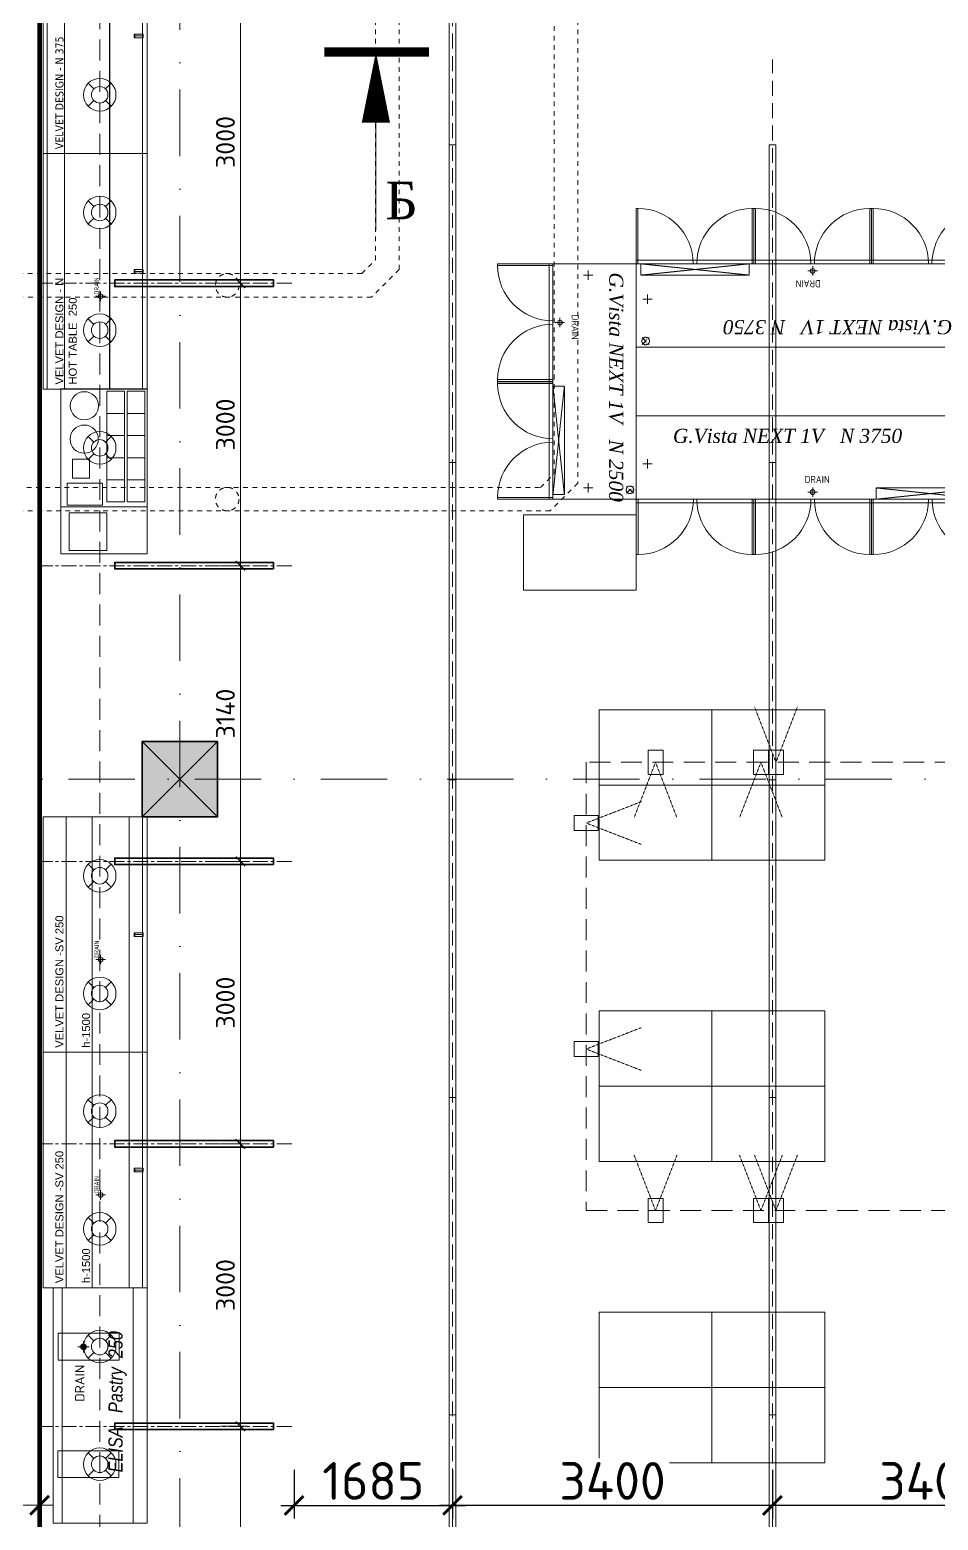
# Model space of a CAD drawing. Header units: millimetres. Extents: x -164867 to 807677, y -316775 to 513985.
# Drawn here: x 253945 to 263599, y 467094 to 482922 of the extents above; entities that cross this region are included whole.
import ezdxf
from ezdxf.enums import TextEntityAlignment as Align

# ---------------------------------------------------------------- set-up
doc = ezdxf.new("R2010")
doc.units = ezdxf.units.MM
for name, pattern in [('ACAD_ISO10W100', [18, 12, -3, 0, -3]), ('CENTER', [50.8, 31.75, -6.35, 6.35, -6.35]), ('CENTER2', [28.575, 19.05, -3.175, 3.175, -3.175]), ('EVENDASH', [0.25, 0.125, -0.125]), ('HIDDEN2', [4.7625, 3.175, -1.5875]), ('TRATTEGGIATA2', [0.375, 0.25, -0.125]), ('А_Штрихпунктирная', [1340.555525, 705.555534, -352.777767, 0, -282.222223])]:
    doc.linetypes.add(name, pattern=pattern)
doc.layers.get('Defpoints').update_dxf_attribs({"color": 140})
for name, color, linetype, lineweight in [('00_asys', 7, 'CENTER2', 13), ('00_kolony', 7, 'Continuous', 35), ('EL LOTKI', 202, 'Continuous', 18), ('Freon_Alta', 110, 'ACAD_ISO10W100', 13), ('INT_0_isk_ZENKLAS', 1, 'Continuous', 13), ('INT_0_zymejimai', 1, 'Continuous', 9), ('INT_2_Sviesa_SAB_BURBULAI', 1, 'Continuous', 18), ('INT_2_Sviesa_SAB_GENERALINIS SALES', 1, 'Continuous', 18), ('INT_2_Sviesa_SAB_LED JUOSTOS', 1, 'Continuous', 18), ('INT_2_Sviesa_SAB_MEDINES LUBOS', 1, 'Continuous', 35), ('INT_2_Sviesa_SAB_PROZEKTORIAI', 1, 'Continuous', 18), ('Santechnika', 122, 'Continuous', 0), ('TECHNO', 7, 'Continuous', 15), ('Techno_Vytiazhka', 7, 'Continuous', 9)]:
    doc.layers.add(name, color=color, linetype=linetype, lineweight=lineweight)
doc.layers.add('00_planas_hatch', color=7, linetype='Continuous', lineweight=0, true_color=0x3c3c3c)
for name, color, linetype in [('Annotation', 5, 'Continuous'), ('GOP', 10, 'Continuous'), ('QUADRO_ELETTRICO', 8, 'Continuous'), ('SCARICHI', 3, 'Continuous')]:
    doc.layers.add(name, color=color, linetype=linetype)
doc.styles.add('GENERATED_STYLE_4', font='times.ttf')
doc.styles.add('ISOCPEUR', font='isocpeur.ttf')
doc.styles.add('Main_style', font='isocpeur.ttf', dxfattribs={"width": 0.8})
doc.styles.get("Standard").update_dxf_attribs({"font": 'arial.ttf'})
doc.styles.add('style1', font='arial.ttf', dxfattribs={"height": 2.5})
doc.styles.add('TESTI15', font='romans.shx', dxfattribs={"width": 0.9, "height": 1.5})
doc.dimstyles.new('SAB_int_100', dxfattribs={"dimtxt": 200, "dimasz": 100, "dimexe": 70, "dimexo": 70, "dimgap": 60, "dimtad": 1, "dimdec": 1, "dimrnd": 5, "dimtxsty": 'ISOCPEUR', "dimblk": 'ARCHTICK', "dimcen": 20, "dimdle": 70, "dimadec": 0, "dimazin": 0, "dimtfac": 1, "dimtdec": 1, "dimtmove": 1, "dimatfit": 2, "dimfxl": 1, "dimtfill": 1, "dimarcsym": 0})
doc.dimstyles.new('SAB_int_200', dxfattribs={"dimtxt": 400, "dimasz": 200, "dimexe": 140, "dimexo": 140, "dimgap": 60, "dimtad": 1, "dimdec": 1, "dimrnd": 5, "dimtxsty": 'ISOCPEUR', "dimblk": 'ARCHTICK', "dimcen": 20, "dimdle": 140, "dimadec": 0, "dimazin": 0, "dimtfac": 1, "dimtdec": 1, "dimtmove": 1, "dimatfit": 2, "dimfxl": 1, "dimtfill": 1, "dimarcsym": 0})

# ---------------------------------------------------------------- blocks, each defined once
blk = doc.blocks.new('ELISA_250')
at = {"layer": 'Santechnika', "lineweight": 0}
h = blk.add_hatch(dxfattribs=at)
h.set_pattern_fill('ANSI31', color=251, angle=90)
h.set_pattern_definition([(135, (2565.4285, -2801.0816), (-2.245064, -2.245064), [])])
edge = h.paths.add_edge_path()
edge.add_ellipse((1872, 678), major_axis=(-21.2, 21.2), ratio=1, start_angle=0, end_angle=360)
at = {"lineweight": 0}
for p, q in [((0, 1000), (2500, 1000)), ((0, 150), (0, 1000)), ((2500, 145), (2500, 1000)), ((0, 903), (2500, 903)), ((0, 150), (2500, 150)), ((0, 149), (2500, 149))]:
    blk.add_line(p, q, dxfattribs=at)
at = {"color": 253, "lineweight": 0}
blk.add_line((0, 0), (2500, 0), dxfattribs=at)
at = {"lineweight": 0}
for points in [[(483, 301), (483, 950), (769, 950), (769, 301)], [(1730, 298), (1730, 948), (2016, 948), (2016, 298)]]:
    blk.add_lwpolyline(points, close=True, dxfattribs=at)
at = {"color": 253, "lineweight": 0}
for points in [[(0, 149), (0, 0)], [(2500, 145), (2500, 0)]]:
    blk.add_lwpolyline(points, dxfattribs=at)
at = {"layer": 'Santechnika', "color": 251, "lineweight": 0}
for p, q in [((1812, 678), (1932, 678)), ((1872, 618), (1872, 738))]:
    blk.add_line(p, q, dxfattribs=at)
blk.add_ellipse((1872, 678), major_axis=(-21.2, 21.2), ratio=1, start_param=5.497787, end_param=11.780972, dxfattribs=at)
at = {"layer": 'Annotation', "color": 1, "lineweight": 0, "insert": (-189, 412), "char_height": 150, "width": 2955.71, "attachment_point": 1, "style": 'style1'}
blk.add_mtext('\\pxqc;{\\fArial Narrow|b0|i1|c0|p34;ELISA \\fArial Narrow|b0|i1|c204|p34;  \\fArial Narrow|b0|i1|c0|p34;Pastry\\fArial Narrow|b0|i1|c204|p34;  \\fArial Narrow|b0|i1|c0|p34;250\\fArial Narrow|b0|i1|c204|p34; }', dxfattribs=at)
at = {"layer": 'Santechnika', "color": 1, "lineweight": 0, "insert": (1289, 767), "char_height": 100, "width": 458.31, "attachment_point": 1}
blk.add_mtext('{\\Fromanc|c204;\\C7;DRAIN}', dxfattribs=at)
blk = doc.blocks.new('VELVET_DES. N_375')
at = {"color": 0, "linetype": 'Continuous', "lineweight": 0}
for p, q in [((0, -40), (3750, -40)), ((0, -225), (3750, -225)), ((0, -705), (3750, -705)), ((0, -707), (3750, -707)), ((0, -1055), (3750, -1055))]:
    blk.add_line(p, q, dxfattribs=at)
for points in [[(0, 0), (3750, 0), (3750, -1105), (0, -1105)], [(1230, -965), (1250, -965), (1250, -973), (1230, -973)], [(1230, -973), (1250, -973), (1250, -1055), (1230, -1055)], [(1230, -1055), (1250, -1055), (1250, -1063), (1230, -1063)], [(1250, -965), (1270, -965), (1270, -973), (1250, -973)], [(1250, -973), (1270, -973), (1270, -1055), (1250, -1055)], [(1250, -1055), (1270, -1055), (1270, -1063), (1250, -1063)], [(2480, -965), (2500, -965), (2500, -973), (2480, -973)], [(2480, -973), (2500, -973), (2500, -1055), (2480, -1055)], [(2480, -1055), (2500, -1055), (2500, -1063), (2480, -1063)], [(2500, -965), (2520, -965), (2520, -973), (2500, -973)], [(2500, -973), (2520, -973), (2520, -1055), (2500, -1055)], [(2500, -1055), (2520, -1055), (2520, -1063), (2500, -1063)]]:
    blk.add_lwpolyline(points, close=True, dxfattribs=at)
at = {"layer": 'Santechnika', "lineweight": 0}
for p, q in [((1675, -610), (1575, -610)), ((1625, -560), (1625, -660))]:
    blk.add_line(p, q, dxfattribs=at)
blk.add_circle((1625, -610), 25, dxfattribs=at)
at = {"layer": 'Annotation', "color": 1, "lineweight": 0, "insert": (48, -129), "char_height": 85, "width": 2008.13, "attachment_point": 1}
blk.add_mtext('{\\fTahoma|b0|i0|c204|p34;VELVET DESIGN - N 375}', dxfattribs=at)
at = {"layer": 'Santechnika', "lineweight": 0, "style": 'Main_style', "width": 0.8}
blk.add_text('DRAIN', height=50, dxfattribs=at).set_placement((1735, -568), align=Align.MIDDLE)
blk = doc.blocks.new('VELVET_DES. SV_250')
at = {"color": 0, "linetype": 'Continuous', "lineweight": 0}
for p, q in [((0, -245), (2500, -245)), ((0, -520), (2500, -520)), ((0, -913), (2500, -913)), ((0, -1055), (2500, -1055))]:
    blk.add_line(p, q, dxfattribs=at)
for points in [[(0, 0), (2500, 0), (2500, -1105), (0, -1105)], [(1230, -965), (1250, -965), (1250, -973), (1230, -973)], [(1230, -973), (1250, -973), (1250, -1055), (1230, -1055)], [(1230, -1055), (1250, -1055), (1250, -1063), (1230, -1063)], [(1250, -965), (1270, -965), (1270, -973), (1250, -973)], [(1250, -973), (1270, -973), (1270, -1055), (1250, -1055)], [(1250, -1055), (1270, -1055), (1270, -1063), (1250, -1063)]]:
    blk.add_lwpolyline(points, close=True, dxfattribs=at)
at = {"layer": 'Santechnika'}
for p, q in [((1035, -610), (935, -610)), ((985, -560), (985, -660))]:
    blk.add_line(p, q, dxfattribs=at)
at = {"layer": 'Santechnika', "lineweight": 0}
blk.add_circle((985, -610), 25, dxfattribs=at)
at = {"layer": 'Annotation', "color": 1, "lineweight": 0, "insert": (48, -129), "char_height": 85, "width": 2008.13, "attachment_point": 1}
blk.add_mtext('VELVET DESIGN -SV 250\\P\\Ph-1500', dxfattribs=at)
at = {"layer": 'Santechnika', "lineweight": 0, "style": 'Main_style', "width": 0.8}
blk.add_text('DRAIN', height=50, dxfattribs=at).set_placement((1095, -568), align=Align.MIDDLE)
blk = doc.blocks.new('A$C5CD444FE')
at = {"layer": 'Freon_Alta', "color": 6, "lineweight": 0, "ltscale": 0.05}
for p, q in [((-0.64, -0.54), (-1.36, -1.26)), ((-0.64, -1.26), (-1.36, -0.54))]:
    blk.add_line(p, q, dxfattribs=at)
at = {"layer": 'Freon_Alta', "color": 6, "lineweight": 0}
blk.add_circle((-1, -0.9), 0.4, dxfattribs=at)
at = {"layer": 'Freon_Alta', "color": 6, "lineweight": 0, "ltscale": 0.05}
blk.add_circle((-1, -0.9), 0.0075, dxfattribs=at)
at = {"layer": 'Freon_Alta', "color": 6, "lineweight": 0, "char_height": 0.2, "attachment_point": 1}
for s, insert, width in [('{\\fArial Narrow|b0|i0|c0|p34;E A}', (-1.16, -0.96), 0.6319), ('{\\fArial Narrow|b0|i0|c0|p34;Fr}', (-1.08, -0.61), 0.0505)]:
    blk.add_mtext(s, dxfattribs=dict(at, insert=insert, width=width))
blk = doc.blocks.new('G.Vista_Next_N_375')
at = {"lineweight": 0}
for p, q in [((3750, -885), (0, -885)), ((3750, -925), (0, -925)), ((19, -885), (19, -1473)), ((1232, -885), (1232, -1473)), ((1269, -885), (1269, -1473)), ((2482, -885), (2482, -1473)), ((2519, -885), (2519, -1473)), ((3732, -885), (3732, -1473))]:
    blk.add_line(p, q, dxfattribs=at)
blk.add_lwpolyline([(3750, 0), (0, 0), (0, -885), (3750, -885)], close=True, dxfattribs=at)
at = {"linetype": 'ByBlock', "lineweight": 0}
for points in [[(0, -885), (19, -885), (19, -1473), (0, -1473)], [(1250, -885), (1232, -885), (1232, -1473), (1250, -1473)], [(1250, -885), (1269, -885), (1269, -1473), (1250, -1473)], [(2500, -885), (2482, -885), (2482, -1473), (2500, -1473)], [(2500, -885), (2519, -885), (2519, -1473), (2500, -1473)], [(3750, -885), (3732, -885), (3732, -1473), (3750, -1473)]]:
    blk.add_lwpolyline(points, close=True, dxfattribs=at)
at = {"lineweight": 0}
for centre, start, end in [((19, -885), 270, 0), ((1232, -885), 180, 270), ((1269, -885), 270, 0), ((2482, -885), 180, 270), ((2519, -885), 270, 0), ((3732, -885), 180, 270)]:
    blk.add_arc(centre, 588, start, end, dxfattribs=at)
at = {"layer": 'QUADRO_ELETTRICO', "linetype": 'TRATTEGGIATA2', "lineweight": 0}
for p, q in [((2550, -765), (3700, -885)), ((3700, -765), (2550, -885)), ((2550, -885), (2550, -765)), ((2550, -765), (3700, -885)), ((3700, -765), (2550, -885)), ((2550, -765), (3700, -765)), ((2550, -885), (2550, -765)), ((3700, -885), (3700, -765)), ((3700, -885), (3700, -765)), ((2550, -885), (3700, -885)), ((2550, -885), (3700, -885))]:
    blk.add_line(p, q, dxfattribs=at)
at = {"layer": 'Santechnika'}
for p, q in [((1875, -760), (1875, -860)), ((1925, -810), (1825, -810))]:
    blk.add_line(p, q, dxfattribs=at)
at = {"layer": 'Santechnika', "lineweight": 0}
blk.add_circle((1875, -810), 25, dxfattribs=at)
at = {"layer": 'SCARICHI', "lineweight": 0}
for p, q in [((120, -460), (120, -560)), ((3630, -460), (3630, -560)), ((170, -510), (70, -510)), ((3580, -510), (3680, -510))]:
    blk.add_line(p, q, dxfattribs=at)
at = {"layer": 'GOP', "color": 3, "lineweight": 0, "xscale": 100, "yscale": 100, "zscale": 100}
blk.add_blockref('A$C5CD444FE', (3750, 25), dxfattribs=at)
at = {"layer": 'Annotation', "color": 1, "insert": (390, -137), "char_height": 150, "width": 2955.71, "attachment_point": 1, "style": 'style1'}
blk.add_mtext('{\\fTimes New Roman|b0|i1|c0|p18;G.Vista NEXT 1V   N 3750}', dxfattribs=at)
at = {"layer": 'Santechnika', "style": 'TESTI15', "width": 0.9}
blk.add_text('DRAIN', height=75, dxfattribs=at).set_placement((1922, -674), align=Align.MIDDLE)
blk = doc.blocks.new('G.VISTA_NEXT_N_250')
at = {"lineweight": 0}
for points in [[(2500, 0), (0, 0), (0, -885), (2500, -885)], [(0, -925), (2500, -925), (2500, -885), (0, -885)]]:
    blk.add_lwpolyline(points, close=True, dxfattribs=at)
at = {"linetype": 'ByBlock', "lineweight": 0}
for points in [[(0, -885), (18, -885), (18, -1473), (0, -1473)], [(1248, -885), (1229, -885), (1229, -1473), (1248, -1473)], [(1252, -885), (1270, -885), (1270, -1473), (1252, -1473)], [(2500, -885), (2481, -885), (2481, -1473), (2500, -1473)]]:
    blk.add_lwpolyline(points, close=True, dxfattribs=at)
at = {"lineweight": 0}
for centre, start, end in [((18, -885), 270, 359.9989), ((1229, -885), 180.0011, 270), ((1270, -885), 270, 359.9989), ((2481, -885), 180.0011, 270)]:
    blk.add_arc(centre, 588, start, end, dxfattribs=at)
at = {"layer": 'QUADRO_ELETTRICO', "linetype": 'TRATTEGGIATA2', "lineweight": 0}
blk.add_lwpolyline([(1300, -764), (2450, -764), (2450, -885), (1300, -885)], close=True, dxfattribs=at)
for points in [[(1300, -764), (2450, -885)], [(2450, -764), (1300, -885)]]:
    blk.add_lwpolyline(points, dxfattribs=at)
at = {"layer": 'Santechnika'}
for p, q in [((624, -761), (624, -861)), ((674, -811), (574, -811))]:
    blk.add_line(p, q, dxfattribs=at)
at = {"layer": 'Santechnika', "lineweight": 0}
blk.add_circle((624, -811), 25, dxfattribs=at)
at = {"layer": 'SCARICHI', "lineweight": 0}
for p, q in [((120, -460), (120, -560)), ((2380, -462), (2380, -562)), ((170, -510), (70, -510)), ((2330, -511), (2430, -512))]:
    blk.add_line(p, q, dxfattribs=at)
at = {"layer": 'GOP', "color": 3, "lineweight": 0, "xscale": 99.99999999999977, "yscale": 99.99999999999977, "zscale": 99.99999999999977, "rotation": 359.9638671300211}
blk.add_blockref('A$C5CD444FE', (2500, 23), dxfattribs=at)
at = {"layer": 'Annotation', "color": 1, "insert": (92, -137), "char_height": 150, "width": 2955.71, "attachment_point": 1, "rotation": 359.9639, "style": 'style1'}
blk.add_mtext('{\\fTimes New Roman|b0|i1|c0|p18;G.Vista NEXT 1V   N 2500}', dxfattribs=at)
at = {"layer": 'Santechnika', "style": 'TESTI15', "width": 0.9}
blk.add_text('DRAIN', height=75, rotation=359.9639, dxfattribs=at).set_placement((672, -648), align=Align.MIDDLE)
blk = doc.blocks.new('VELVET_HOT_250')
at = {"color": 0, "linetype": 'Continuous', "lineweight": 0}
for p, q in [((0, -40), (2500, -40)), ((0, -225), (2500, -225)), ((0, -705), (2500, -705)), ((0, -707), (2500, -707)), ((0, -1055), (2500, -1055))]:
    blk.add_line(p, q, dxfattribs=at)
for points in [[(0, 0), (2500, 0), (2500, -1105), (0, -1105)], [(1230, -965), (1250, -965), (1250, -973), (1230, -973)], [(1230, -973), (1250, -973), (1250, -1055), (1230, -1055)], [(1230, -1055), (1250, -1055), (1250, -1063), (1230, -1063)], [(1250, -965), (1270, -965), (1270, -973), (1250, -973)], [(1250, -973), (1270, -973), (1270, -1055), (1250, -1055)], [(1250, -1055), (1270, -1055), (1270, -1063), (1250, -1063)]]:
    blk.add_lwpolyline(points, close=True, dxfattribs=at)
at = {"layer": 'Santechnika'}
for p, q in [((1035, -610), (935, -610)), ((985, -560), (985, -660))]:
    blk.add_line(p, q, dxfattribs=at)
at = {"layer": 'Santechnika', "lineweight": 0}
blk.add_circle((985, -610), 25, dxfattribs=at)
at = {"layer": 'Annotation', "color": 1, "lineweight": 0, "insert": (48, -129), "char_height": 85, "width": 2008.13, "attachment_point": 1}
blk.add_mtext('VELVET DESIGN - N\\PHOT TABLE  250', dxfattribs=at)
at = {"layer": 'Santechnika', "lineweight": 0, "style": 'Main_style', "width": 0.8}
blk.add_text('DRAIN', height=50, dxfattribs=at).set_placement((1095, -568), align=Align.MIDDLE)
blk = doc.blocks.new('A$C63fabd23')
at = {"transparency": 33554687}
for points in [[(1251, 920), (0, 920), (0, 0), (1251, 0)], [(252, 851), (252, 474), (17, 474), (17, 851)], [(286, 430), (286, 241), (51, 241), (51, 430)], [(521, 430), (521, 241), (286, 241), (286, 430)], [(756, 430), (756, 241), (521, 241), (521, 430)], [(991, 430), (991, 241), (756, 241), (756, 430)], [(1226, 430), (1226, 241), (991, 241), (991, 430)], [(286, 215), (286, 26), (51, 26), (51, 215)], [(521, 215), (521, 26), (286, 26), (286, 215)], [(756, 215), (756, 26), (521, 26), (521, 215)], [(991, 215), (991, 26), (756, 26), (756, 215)], [(1226, 215), (1226, 26), (991, 26), (991, 215)]]:
    blk.add_lwpolyline(points, close=True, dxfattribs=at).dxf.unprotected_set("ltscale", 0)
at = {"transparency": 33554687, "flags": 128}
blk.add_lwpolyline([(305, 795), (505, 795), (505, 615), (305, 615)], close=True, dxfattribs=at).dxf.unprotected_set("ltscale", 0)
at = {"transparency": 33554687}
for centre in [(718, 670), (1072, 668)]:
    blk.add_circle(centre, 150, dxfattribs=at).dxf.unprotected_set("ltscale", 0)
blk = doc.blocks.new('TECHNOLOGIJA Garmatnaya')
at = {"layer": 'TECHNO', "transparency": 33554687}
for points in [[(8155, 19394), (7235, 19394), (7235, 19894), (8155, 19894)], [(7724, 19831), (7724, 19431), (7324, 19431), (7324, 19831)], [(13352, 19809), (13352, 19009), (12152, 19009), (12152, 19809)], [(14157, 17739), (14157, 16939), (12957, 16939), (12957, 17739)], [(15357, 17739), (15357, 16939), (14157, 16939), (14157, 17739)], [(14157, 16939), (14157, 16139), (12957, 16139), (12957, 16939)], [(15357, 16939), (15357, 16139), (14157, 16139), (14157, 16939)], [(14157, 14539), (14157, 13739), (12957, 13739), (12957, 14539)], [(15357, 14539), (15357, 13739), (14157, 13739), (14157, 14539)], [(14157, 13739), (14157, 12939), (12957, 12939), (12957, 13739)], [(15357, 13739), (15357, 12939), (14157, 12939), (14157, 13739)], [(14157, 11339), (14157, 10539), (12957, 10539), (12957, 11339)], [(15357, 11339), (15357, 10539), (14157, 10539), (14157, 11339)], [(14157, 10539), (14157, 9739), (12957, 9739), (12957, 10539)], [(15357, 10539), (15357, 9739), (14157, 9739), (14157, 10539)]]:
    blk.add_lwpolyline(points, close=True, dxfattribs=at)
for name, p, rotation in [('VELVET_DES. N_375', (7050, 23644), 90), ('VELVET_HOT_250', (7050, 21144), 90), ('G.Vista_Next_N_375', (17102, 21589), 180), ('G.VISTA_NEXT_N_250', (13352, 22474), 270), ('A$C63fabd23', (8155, 19894), 90), ('VELVET_DES. SV_250', (7050, 14100), 90), ('VELVET_DES. SV_250', (7050, 11600), 90), ('ELISA_250', (8155, 9100), 90)]:
    blk.add_blockref(name, p, dxfattribs=dict(at, rotation=rotation))
blk.add_blockref('G.Vista_Next_N_375', (13352, 20859), dxfattribs=at)
blk = doc.blocks.new('_ArchTick')
at = {"color": 0, "linetype": 'ByBlock', "const_width": 0.15}
blk.add_lwpolyline([(-0.5, -0.5), (0.5, 0.5)], dxfattribs=at)
blk = doc.blocks.new('*D388')
at = {"layer": 'Defpoints', "color": 0, "transparency": 16777216}
for p in [(14800, 9806), (18200, 9806), (14800, 9288)]:
    blk.add_point(p, dxfattribs=at)
at = {"layer": 'INT_2_Sviesa_SAB_GENERALINIS SALES', "color": 0, "lineweight": -2, "transparency": 16777216}
for p, q in [((14800, 9666), (14800, 9148)), ((18200, 9666), (18200, 9148)), ((18340, 9288), (14660, 9288))]:
    blk.add_line(p, q, dxfattribs=at)
at = {"layer": 'INT_2_Sviesa_SAB_GENERALINIS SALES', "color": 0, "lineweight": -2, "transparency": 16777216, "xscale": 200, "yscale": 200, "zscale": 200, "rotation": 180}
blk.add_blockref('_ArchTick', (14800, 9288), dxfattribs=at)
at = {"layer": 'INT_2_Sviesa_SAB_GENERALINIS SALES', "color": 0, "lineweight": -2, "transparency": 16777216, "xscale": 200, "yscale": 200, "zscale": 200}
blk.add_blockref('_ArchTick', (18200, 9288), dxfattribs=at)
at = {"layer": 'INT_2_Sviesa_SAB_GENERALINIS SALES', "color": 0, "transparency": 16777216, "insert": (16500, 9548), "char_height": 400, "attachment_point": 5, "style": 'ISOCPEUR', "bg_fill": 3, "box_fill_scale": 1.1, "bg_fill_color": 256, "bg_fill_true_color": 13158600, "bg_fill_transparency": 0}
blk.add_mtext('3400', dxfattribs=at)
blk = doc.blocks.new('*D389')
at = {"layer": 'Defpoints', "color": 0, "transparency": 16777216}
for p in [(11400, 9806), (14800, 9806), (11400, 9288)]:
    blk.add_point(p, dxfattribs=at)
at = {"layer": 'INT_2_Sviesa_SAB_GENERALINIS SALES', "color": 0, "lineweight": -2, "transparency": 16777216}
for p, q in [((11400, 9666), (11400, 9148)), ((14800, 9666), (14800, 9148)), ((14940, 9288), (11260, 9288))]:
    blk.add_line(p, q, dxfattribs=at)
at = {"layer": 'INT_2_Sviesa_SAB_GENERALINIS SALES', "color": 0, "lineweight": -2, "transparency": 16777216, "xscale": 200, "yscale": 200, "zscale": 200, "rotation": 180}
blk.add_blockref('_ArchTick', (11400, 9288), dxfattribs=at)
at = {"layer": 'INT_2_Sviesa_SAB_GENERALINIS SALES', "color": 0, "lineweight": -2, "transparency": 16777216, "xscale": 200, "yscale": 200, "zscale": 200}
blk.add_blockref('_ArchTick', (14800, 9288), dxfattribs=at)
at = {"layer": 'INT_2_Sviesa_SAB_GENERALINIS SALES', "color": 0, "transparency": 16777216, "insert": (13100, 9548), "char_height": 400, "attachment_point": 5, "style": 'ISOCPEUR', "bg_fill": 3, "box_fill_scale": 1.1, "bg_fill_color": 256, "bg_fill_true_color": 13158600, "bg_fill_transparency": 0}
blk.add_mtext('3400', dxfattribs=at)
blk = doc.blocks.new('*D390')
at = {"layer": 'Defpoints', "color": 0, "transparency": 16777216}
for p in [(9715, 9806), (11400, 9806), (11400, 9288)]:
    blk.add_point(p, dxfattribs=at)
at = {"layer": 'INT_2_Sviesa_SAB_GENERALINIS SALES', "color": 0, "lineweight": -2, "transparency": 16777216}
for p, q in [((9715, 9666), (9715, 9148)), ((11400, 9666), (11400, 9148)), ((9575, 9288), (11540, 9288))]:
    blk.add_line(p, q, dxfattribs=at)
at = {"layer": 'INT_2_Sviesa_SAB_GENERALINIS SALES', "color": 0, "lineweight": -2, "transparency": 16777216, "xscale": 200, "yscale": 200, "zscale": 200, "rotation": 180}
blk.add_blockref('_ArchTick', (9715, 9288), dxfattribs=at)
at = {"layer": 'INT_2_Sviesa_SAB_GENERALINIS SALES', "color": 0, "lineweight": -2, "transparency": 16777216, "xscale": 200, "yscale": 200, "zscale": 200}
blk.add_blockref('_ArchTick', (11400, 9288), dxfattribs=at)
at = {"layer": 'INT_2_Sviesa_SAB_GENERALINIS SALES', "color": 0, "transparency": 16777216, "insert": (10557, 9548), "char_height": 400, "attachment_point": 5, "style": 'ISOCPEUR', "bg_fill": 3, "box_fill_scale": 1.1, "bg_fill_color": 256, "bg_fill_true_color": 13158600, "bg_fill_transparency": 0}
blk.add_mtext('1685', dxfattribs=at)
blk = doc.blocks.new('Sviestuvas 3372mm')
at = {"transparency": 33554687}
blk.add_lwpolyline([(-1686, -35), (1686, -35), (1686, 35), (-1686, 35)], close=True, dxfattribs=at)
blk = doc.blocks.new('Sviestuvas BURBULAS')
at = {"lineweight": 5, "transparency": 33554687}
for p, q in [((-122, 122), (-62, 62)), ((122, 122), (62, 62)), ((-62, -62), (-122, -122)), ((62, -62), (122, -122))]:
    blk.add_line(p, q, dxfattribs=at)
at = {"transparency": 33554687}
blk.add_circle((0, 0), 173, dxfattribs=at)
at = {"lineweight": 5, "transparency": 33554687}
blk.add_circle((0, 0), 87.9, dxfattribs=at)
blk = doc.blocks.new('*U286')
at = {"layer": 'INT_2_Sviesa_SAB_BURBULAI', "lineweight": 5, "transparency": 33554687}
blk.add_blockref('Sviestuvas BURBULAS', (0, 0), dxfattribs=at)
blk = doc.blocks.new('*U289')
at = {"layer": 'INT_2_Sviesa_SAB_BURBULAI', "color": 0, "transparency": 16777216}
blk.add_blockref('*U286', (0, 0), dxfattribs=at)
blk = doc.blocks.new('SVIESTUVAI BURBULAI Garmatnaya')
at = {"layer": 'INT_2_Sviesa_SAB_BURBULAI', "linetype": 'HIDDEN2', "lineweight": 13, "ltscale": 70, "transparency": 33554687}
blk.add_lwpolyline([(7650, 53525.9), (7650, -3010.7)], dxfattribs=at)
at = {"color": 0, "linetype": 'ByBlock', "lineweight": -2, "transparency": 16777216, "rotation": 90}
for p in [(7650, 24269.3), (7650, 23019.3), (7650, 21769.3), (7650, 20519.3), (7650, 15975), (7650, 14725), (7650, 13475), (7650, 12225), (7650, 10975), (7650, 9725)]:
    blk.add_blockref('*U289', p, dxfattribs=at)
blk = doc.blocks.new('*D414')
at = {"layer": 'Defpoints', "color": 0, "ltscale": 500, "transparency": 16777216}
for p in [(5513, 9547), (7012, 9548), (7012, 9290)]:
    blk.add_point(p, dxfattribs=at)
at = {"layer": 'INT_2_Sviesa_SAB_LED JUOSTOS', "color": 0, "lineweight": -2, "ltscale": 500, "transparency": 16777216}
for p, q in [((5513, 9407), (5513, 9150)), ((7012, 9408), (7012, 9150)), ((5373, 9290), (7152, 9290))]:
    blk.add_line(p, q, dxfattribs=at)
at = {"layer": 'INT_2_Sviesa_SAB_LED JUOSTOS', "color": 0, "ltscale": 500, "transparency": 16777216, "insert": (6262, 9550), "char_height": 400, "attachment_point": 5, "style": 'ISOCPEUR', "bg_fill": 3, "box_fill_scale": 1.1, "bg_fill_color": 256, "bg_fill_true_color": 13158600, "bg_fill_transparency": 0}
blk.add_mtext('1500', dxfattribs=at)
at = {"layer": 'INT_2_Sviesa_SAB_LED JUOSTOS', "color": 0, "lineweight": -2, "ltscale": 500, "transparency": 16777216, "xscale": 200, "yscale": 200, "zscale": 200, "rotation": 180}
blk.add_blockref('_ArchTick', (5513, 9290), dxfattribs=at)
at = {"layer": 'INT_2_Sviesa_SAB_LED JUOSTOS', "color": 0, "lineweight": -2, "ltscale": 500, "transparency": 16777216, "xscale": 200, "yscale": 200, "zscale": 200}
blk.add_blockref('_ArchTick', (7012, 9290), dxfattribs=at)
blk = doc.blocks.new('Sviestuvas prozektorius')
at = {"linetype": 'EVENDASH', "lineweight": 0, "ltscale": 2.5, "transparency": 33554687}
blk.add_lwpolyline([(-586, 227), (0, 0), (-586, -227)], dxfattribs=at)
at = {"transparency": 33554687}
blk.add_lwpolyline([(-128, -80), (-128, 80), (128, 80), (128, -80)], close=True, dxfattribs=at)
blk = doc.blocks.new('*U287')
at = {"layer": 'INT_2_Sviesa_SAB_PROZEKTORIAI', "linetype": 'HIDDEN2', "ltscale": 80, "transparency": 33554687, "xscale": -1, "rotation": 270}
blk.add_blockref('Sviestuvas prozektorius', (0, 229), dxfattribs=at)
blk = doc.blocks.new('PROZEKTORIAI Garmatnaya')
at = {"layer": 'INT_2_Sviesa_SAB_PROZEKTORIAI', "linetype": 'HIDDEN2', "ltscale": 70, "transparency": 33554687}
blk.add_lwpolyline([(12820, 12420), (20080, 12420), (20080, 17180), (12820, 17180)], close=True, dxfattribs=at)
at = {"layer": 'INT_2_Sviesa_SAB_PROZEKTORIAI', "color": 0, "linetype": 'ByBlock', "lineweight": -2, "transparency": 16777216, "rotation": 180}
for p in [(14837, 17409), (13557, 12649), (14677, 12649), (14837, 12649)]:
    blk.add_blockref('*U287', p, dxfattribs=at)
at = {"layer": 'INT_2_Sviesa_SAB_PROZEKTORIAI', "color": 0, "linetype": 'ByBlock', "lineweight": -2, "transparency": 16777216, "xscale": -1}
for p in [(13557, 16951), (14677, 16951)]:
    blk.add_blockref('*U287', p, dxfattribs=at)
at = {"layer": 'INT_2_Sviesa_SAB_PROZEKTORIAI', "color": 0, "linetype": 'ByBlock', "lineweight": -2, "transparency": 16777216, "rotation": 90}
for p, xscale in [((13049, 16535), -1.000000000000001), ((13049, 14135), -1.000000000000002)]:
    blk.add_blockref('*U287', p, dxfattribs=dict(at, xscale=xscale))
blk = doc.blocks.new('L 1686')
at = {"transparency": 33554687}
blk.add_lwpolyline([(1994128, -1660861), (1994198, -1660861), (1994198, -1662547), (1994128, -1662547)], close=True, dxfattribs=at)
blk = doc.blocks.new('SVIESTUVAI Garmatnaya')
at = {"layer": 'INT_2_Sviesa_SAB_MEDINES LUBOS', "transparency": 33554687, "xscale": -1, "rotation": 270}
for p in [(1670357, -1971895), (1670357, -1974895), (1670357, -1978035), (1670357, -1981035), (1670357, -1984035)]:
    blk.add_blockref('L 1686', p, dxfattribs=at)
blk = doc.blocks.new('kolona 800x800')
at = {"layer": '00_planas_hatch', "transparency": 33554687}
h = blk.add_hatch(color=256, dxfattribs=at)
h.dxf.hatch_style = 1
h.paths.add_polyline_path([(-400, -400), (400, -400), (400, 400), (-400, 400)])
at = {"layer": '00_kolony', "color": 0, "transparency": 33554687}
blk.add_lwpolyline([(-400, -400), (400, -400), (400, 400), (-400, 400)], close=True, dxfattribs=at)
at = {"layer": 'Defpoints', "transparency": 33554687}
for points in [[(-400, 400), (400, -400)], [(400, 400), (-400, -400)]]:
    blk.add_lwpolyline(points, dxfattribs=at)
blk = doc.blocks.new('OSI Garmatnaya')
at = {"layer": '00_asys', "linetype": 'А_Штрихпунктирная', "transparency": 33554687}
for points in [[(8500, 55159.77), (8500, -4664.1)], [(-6087.31, 17000), (59815.7, 17000)]]:
    blk.add_lwpolyline(points, dxfattribs=at)
at = {"layer": '00_kolony', "transparency": 33554669}
blk.add_blockref('kolona 800x800', (8500, 17000), dxfattribs=at)
blk = doc.blocks.new('ISKLOTINIU ZENKLAI Garmatnaya')
at = {"layer": 'INT_0_zymejimai', "color": 1, "transparency": 33554687}
blk.add_line((10585, 23974), (10585, 22828), dxfattribs=at)
blk.add_lwpolyline([(10585, 24724, 0, 300, 0), (10585, 23974, 0, 0, 0)], format="xyseb", dxfattribs=at)
at = {"layer": 'INT_0_zymejimai', "color": 1, "ltscale": 50, "transparency": 33554687, "const_width": 100}
blk.add_lwpolyline([(10037, 24724), (11148, 24724)], dxfattribs=at)
at = {"layer": 'INT_0_zymejimai', "color": 1, "ltscale": 50, "transparency": 33554687, "insert": (11032, 23346), "char_height": 400, "attachment_point": 3, "style": 'GENERATED_STYLE_4'}
blk.add_mtext('{\\fTimes New Roman|b0|i0|c204|p18;Б}', dxfattribs=at)
blk = doc.blocks.new('*D466')
at = {"layer": 'Defpoints', "color": 0, "transparency": 16777216}
for p in [(8864, 16128), (8864, 13128), (9146, 13128)]:
    blk.add_point(p, dxfattribs=at)
at = {"layer": 'EL LOTKI', "color": 0, "lineweight": -2, "transparency": 16777216}
for p, q in [((9146, 16198), (9146, 13058)), ((8934, 16128), (9216, 16128)), ((8934, 13128), (9216, 13128))]:
    blk.add_line(p, q, dxfattribs=at)
at = {"layer": 'EL LOTKI', "color": 0, "lineweight": -2, "transparency": 16777216, "xscale": 100, "yscale": 100, "zscale": 100}
for p, rotation in [((9146, 16128), 90), ((9146, 13128), 270)]:
    blk.add_blockref('_ArchTick', p, dxfattribs=dict(at, rotation=rotation))
at = {"layer": 'EL LOTKI', "color": 0, "transparency": 16777216, "insert": (8986, 14628), "char_height": 200, "attachment_point": 5, "rotation": 90, "style": 'ISOCPEUR', "bg_fill": 3, "box_fill_scale": 1.1, "bg_fill_color": 256, "bg_fill_true_color": 13158600, "bg_fill_transparency": 0}
blk.add_mtext('3000', dxfattribs=at)
blk = doc.blocks.new('*D467')
at = {"layer": 'Defpoints', "color": 0, "transparency": 16777216}
for p in [(8864, 13128), (8864, 10128), (9146, 10128)]:
    blk.add_point(p, dxfattribs=at)
at = {"layer": 'EL LOTKI', "color": 0, "lineweight": -2, "transparency": 16777216}
for p, q in [((9146, 13198), (9146, 10058)), ((8934, 13128), (9216, 13128)), ((8934, 10128), (9216, 10128))]:
    blk.add_line(p, q, dxfattribs=at)
at = {"layer": 'EL LOTKI', "color": 0, "lineweight": -2, "transparency": 16777216, "xscale": 100, "yscale": 100, "zscale": 100}
for p, rotation in [((9146, 13128), 90), ((9146, 10128), 270)]:
    blk.add_blockref('_ArchTick', p, dxfattribs=dict(at, rotation=rotation))
at = {"layer": 'EL LOTKI', "color": 0, "transparency": 16777216, "insert": (8986, 11628), "char_height": 200, "attachment_point": 5, "rotation": 90, "style": 'ISOCPEUR', "bg_fill": 3, "box_fill_scale": 1.1, "bg_fill_color": 256, "bg_fill_true_color": 13158600, "bg_fill_transparency": 0}
blk.add_mtext('3000', dxfattribs=at)
blk = doc.blocks.new('*D468')
at = {"layer": 'Defpoints', "color": 0, "transparency": 16777216}
for p in [(8864, 10128), (8864, 7128), (9146, 7128)]:
    blk.add_point(p, dxfattribs=at)
at = {"layer": 'EL LOTKI', "color": 0, "lineweight": -2, "transparency": 16777216}
for p, q in [((9146, 10198), (9146, 7058)), ((8934, 10128), (9216, 10128)), ((8934, 7128), (9216, 7128))]:
    blk.add_line(p, q, dxfattribs=at)
at = {"layer": 'EL LOTKI', "color": 0, "lineweight": -2, "transparency": 16777216, "xscale": 100, "yscale": 100, "zscale": 100}
for p, rotation in [((9146, 10128), 90), ((9146, 7128), 270)]:
    blk.add_blockref('_ArchTick', p, dxfattribs=dict(at, rotation=rotation))
at = {"layer": 'EL LOTKI', "color": 0, "transparency": 16777216, "insert": (8986, 8628), "char_height": 200, "attachment_point": 5, "rotation": 90, "style": 'ISOCPEUR', "bg_fill": 3, "box_fill_scale": 1.1, "bg_fill_color": 256, "bg_fill_true_color": 13158600, "bg_fill_transparency": 0}
blk.add_mtext('3000', dxfattribs=at)
blk = doc.blocks.new('*D469')
at = {"layer": 'Defpoints', "color": 0, "transparency": 16777216}
for p in [(8864, 19268), (9146, 19268), (8864, 16128)]:
    blk.add_point(p, dxfattribs=at)
at = {"layer": 'EL LOTKI', "color": 0, "lineweight": -2, "transparency": 16777216}
for p, q in [((9146, 16058), (9146, 19338)), ((8934, 19268), (9216, 19268)), ((8934, 16128), (9216, 16128))]:
    blk.add_line(p, q, dxfattribs=at)
at = {"layer": 'EL LOTKI', "color": 0, "lineweight": -2, "transparency": 16777216, "xscale": 100, "yscale": 100, "zscale": 100}
for p, rotation in [((9146, 19268), 90), ((9146, 16128), 270)]:
    blk.add_blockref('_ArchTick', p, dxfattribs=dict(at, rotation=rotation))
at = {"layer": 'EL LOTKI', "color": 0, "transparency": 16777216, "insert": (8986, 17698), "char_height": 200, "attachment_point": 5, "rotation": 90, "style": 'ISOCPEUR', "bg_fill": 3, "box_fill_scale": 1.1, "bg_fill_color": 256, "bg_fill_true_color": 13158600, "bg_fill_transparency": 0}
blk.add_mtext('3140', dxfattribs=at)
blk = doc.blocks.new('*D470')
at = {"layer": 'Defpoints', "color": 0, "transparency": 16777216}
for p in [(8864, 22268), (9146, 22268), (8864, 19268)]:
    blk.add_point(p, dxfattribs=at)
at = {"layer": 'EL LOTKI', "color": 0, "lineweight": -2, "transparency": 16777216}
for p, q in [((9146, 19198), (9146, 22338)), ((8934, 22268), (9216, 22268)), ((8934, 19268), (9216, 19268))]:
    blk.add_line(p, q, dxfattribs=at)
at = {"layer": 'EL LOTKI', "color": 0, "lineweight": -2, "transparency": 16777216, "xscale": 100, "yscale": 100, "zscale": 100}
for p, rotation in [((9146, 22268), 90), ((9146, 19268), 270)]:
    blk.add_blockref('_ArchTick', p, dxfattribs=dict(at, rotation=rotation))
at = {"layer": 'EL LOTKI', "color": 0, "transparency": 16777216, "insert": (8986, 20768), "char_height": 200, "attachment_point": 5, "rotation": 90, "style": 'ISOCPEUR', "bg_fill": 3, "box_fill_scale": 1.1, "bg_fill_color": 256, "bg_fill_true_color": 13158600, "bg_fill_transparency": 0}
blk.add_mtext('3000', dxfattribs=at)
blk = doc.blocks.new('*D471')
at = {"layer": 'Defpoints', "color": 0, "transparency": 16777216}
for p in [(8864, 25268), (9146, 25268), (8864, 22268)]:
    blk.add_point(p, dxfattribs=at)
at = {"layer": 'EL LOTKI', "color": 0, "lineweight": -2, "transparency": 16777216}
for p, q in [((9146, 22198), (9146, 25338)), ((8934, 25268), (9216, 25268)), ((8934, 22268), (9216, 22268))]:
    blk.add_line(p, q, dxfattribs=at)
at = {"layer": 'EL LOTKI', "color": 0, "lineweight": -2, "transparency": 16777216, "xscale": 100, "yscale": 100, "zscale": 100}
for p, rotation in [((9146, 25268), 90), ((9146, 22268), 270)]:
    blk.add_blockref('_ArchTick', p, dxfattribs=dict(at, rotation=rotation))
at = {"layer": 'EL LOTKI', "color": 0, "transparency": 16777216, "insert": (8986, 23768), "char_height": 200, "attachment_point": 5, "rotation": 90, "style": 'ISOCPEUR', "bg_fill": 3, "box_fill_scale": 1.1, "bg_fill_color": 256, "bg_fill_true_color": 13158600, "bg_fill_transparency": 0}
blk.add_mtext('3000', dxfattribs=at)
blk = doc.blocks.new('VYTIAZHKA Garmatnaya')
at = {"color": 214, "linetype": 'EVENDASH', "lineweight": 15, "ltscale": 400, "transparency": 33554687}
for p, q in [((10581, 25163), (10581, 22517)), ((10831, 25163), (10831, 22413)), ((10435, 22370), (10581, 22516)), ((10435, 22370), (5675, 22370)), ((10831, 22413), (10538, 22120)), ((10538, 22120), (5675, 22120))]:
    blk.add_line(p, q, dxfattribs=at)
for points in [[(12730, 25163), (12730, 20143, -0.198912), (12730, 20143), (12438, 19850, -0.198912), (12437, 19850), (5675, 19850)], [(5675, 20100), (12334, 20100, 0.198912), (12334, 20100), (12480, 20246, 0.198912), (12480, 20247), (12480, 25163)]]:
    blk.add_lwpolyline(points, format="xyb", dxfattribs=at)
for centre in [(10706, 25163), (10706, 25163), (12605, 25163), (5675, 22245), (9005, 22245), (5675, 19975), (9005, 19975)]:
    blk.add_circle(centre, 125, dxfattribs=at)
for centre, start, end in [((10581, 22517), 315, 0), ((10435, 22371), 270, 315), ((10831, 22413), 315, 0), ((10538, 22121), 270, 315)]:
    blk.add_arc(centre, 0.5, start, end, dxfattribs=at)
blk.add_ellipse((12605, 25163), major_axis=(0, -125), ratio=1, start_param=0, end_param=3.141593, dxfattribs=at)
blk = doc.blocks.new('GEN SVIESTUVAI Garmatnaya')
at = {"layer": 'INT_2_Sviesa_SAB_GENERALINIS SALES', "transparency": 33554687, "rotation": 90}
for p in [(11400, 25422.5), (11400, 22050.5), (14800, 22050.5), (11400, 18678.5), (14800, 18678.5), (11400, 15306.5), (14800, 15306.5), (11400, 11934.5), (14800, 11934.5)]:
    blk.add_blockref('Sviestuvas 3372mm', p, dxfattribs=at)
at = {"layer": 'INT_2_Sviesa_SAB_GENERALINIS SALES', "transparency": 33554687}
dim = blk.add_linear_dim(base=(14800, 9287.5), p1=(18200, 9806.02), p2=(14800, 9806.02), angle=180, dimstyle='SAB_int_200', dxfattribs=at)
dim.commit()
dim.dimension.update_dxf_attribs({"geometry": '*D388', "text_midpoint": (16500, 9547.5)})
dim = blk.add_linear_dim(base=(11400, 9287.5), p1=(14800, 9806.02), p2=(11400, 9806.02), angle=180, dimstyle='SAB_int_200', dxfattribs=at)
dim.commit()
dim.dimension.update_dxf_attribs({"geometry": '*D389', "text_midpoint": (13100, 9547.5)})
at = {"layer": 'INT_2_Sviesa_SAB_GENERALINIS SALES', "linetype": 'HIDDEN2', "lineweight": 13, "ltscale": 50, "transparency": 33554687}
blk.add_line((14800, 3304.5), (14800, 24644.28), dxfattribs=at)
at = {"layer": 'INT_2_Sviesa_SAB_GENERALINIS SALES', "transparency": 33554687, "rotation": 90}
blk.add_blockref('Sviestuvas 3372mm', (14800, 8562.5), dxfattribs=at)
at = {"layer": 'INT_2_Sviesa_SAB_GENERALINIS SALES', "transparency": 33554687}
dim = blk.add_linear_dim(base=(11400, 9287.5), p1=(9715, 9806.02), p2=(11400, 9806.02), dimstyle='SAB_int_200', dxfattribs=at)
dim.commit()
dim.dimension.update_dxf_attribs({"geometry": '*D390', "text_midpoint": (10557.5, 9547.5)})
at = {"layer": 'INT_2_Sviesa_SAB_GENERALINIS SALES', "linetype": 'HIDDEN2', "lineweight": 13, "ltscale": 50, "transparency": 33554687}
blk.add_line((11400, 47540.5), (11400, 3304.5), dxfattribs=at)
at = {"layer": 'INT_2_Sviesa_SAB_GENERALINIS SALES', "transparency": 33554687, "rotation": 90}
blk.add_blockref('Sviestuvas 3372mm', (11400, 8562.5), dxfattribs=at)
blk = doc.blocks.new('LED Garmatnaya')
at = {"layer": 'INT_2_Sviesa_SAB_LED JUOSTOS', "linetype": 'EVENDASH', "ltscale": 400, "transparency": 33554687, "const_width": 50}
blk.add_lwpolyline([(40522.5, 42767.5), (40522.5, 48827.5), (7012.5, 48827.5), (7012.5, 2167.5), (42172.5, 2167.5), (42172.5, 6335)], dxfattribs=at)
at = {"layer": 'INT_2_Sviesa_SAB_LED JUOSTOS', "ltscale": 500, "transparency": 33554687}
dim = blk.add_linear_dim(base=(7012.5, 9290.13), p1=(5512.5, 9547), p2=(7012.5, 9547.82), dimstyle='SAB_int_200', dxfattribs=at)
dim.commit()
dim.dimension.update_dxf_attribs({"geometry": '*D414', "text_midpoint": (6262.5, 9290.13), "dimtype": 128})
blk = doc.blocks.new('EL LOTKI Garmatnaya')
at = {"layer": 'EL LOTKI', "linetype": 'CENTER', "ltscale": 5, "transparency": 33554687}
for points in [[(42032.5, 41017.5), (42032.5, 48967.5), (7012.5, 48967.5), (7012.5, 2027.5), (42032.5, 2027.5), (42032.5, 41017.5)], [(9690, 22267.5), (7012.5, 22267.5)], [(9690, 19267.5), (7012.5, 19267.5)], [(9690, 16127.5), (7012.5, 16127.5)], [(9690, 13127.5), (7012.5, 13127.5)], [(9690, 10127.5), (7012.5, 10127.5)]]:
    blk.add_lwpolyline(points, dxfattribs=at)
at = {"layer": 'EL LOTKI', "transparency": 33554687}
dim = blk.add_linear_dim(base=(9146.36, 19267.5), p1=(8863.96, 16127.5), p2=(8863.96, 19267.5), angle=270, dimstyle='SAB_int_100', dxfattribs=at)
dim.commit()
dim.dimension.update_dxf_attribs({"geometry": '*D469', "text_midpoint": (8986.36, 17697.5)})
for base, p1, p2, angle, picture, middle in [((9146.36, 22267.5), (8863.96, 19267.5), (8863.96, 22267.5), 270, '*D470', (8986.36, 20767.5)), ((9146.36, 13127.5), (8863.96, 16127.5), (8863.96, 13127.5), 90, '*D466', (8986.36, 14627.5))]:
    dim = blk.add_linear_dim(base=base, p1=p1, p2=p2, angle=angle, dimstyle='SAB_int_100', dxfattribs=at)
    dim.commit()
    dim.dimension.update_dxf_attribs({"geometry": picture, "text_midpoint": middle})
for base, p1, p2, angle, picture, middle in [((9146.36, 25267.5), (8863.96, 22267.5), (8863.96, 25267.5), 270, '*D471', (8986.36, 23767.5)), ((9146.36, 10127.5), (8863.96, 13127.5), (8863.96, 10127.5), 90, '*D467', (8986.36, 11627.5))]:
    dim = blk.add_linear_dim(base=base, p1=p1, p2=p2, angle=angle, dimstyle='SAB_int_100', dxfattribs=at)
    dim.commit()
    dim.dimension.update_dxf_attribs({"geometry": picture, "text_midpoint": middle})
dim = blk.add_linear_dim(base=(9146.36, 7127.5), p1=(8863.96, 10127.5), p2=(8863.96, 7127.5), angle=90, dimstyle='SAB_int_100', dxfattribs=at)
dim.commit()
dim.dimension.update_dxf_attribs({"geometry": '*D468', "text_midpoint": (8986.36, 8627.5)})

msp = doc.modelspace()

# ---------------------------------------------------------------- block references
at = {"layer": 'TECHNO', "transparency": 33554687}
msp.add_blockref('TECHNOLOGIJA Garmatnaya', (247038.21, 457962.73), dxfattribs=at)

# ---------------------------------------------------------------- next in the draw order: block references
at = {"layer": 'INT_2_Sviesa_SAB_GENERALINIS SALES', "linetype": 'CENTER2', "lineweight": 25, "ltscale": 200, "transparency": 33554687}
msp.add_blockref('GEN SVIESTUVAI Garmatnaya', (247038.21, 457962.73), dxfattribs=at)

# ---------------------------------------------------------------- next in the draw order: block references
at = {"layer": 'INT_2_Sviesa_SAB_BURBULAI', "transparency": 33554687}
msp.add_blockref('SVIESTUVAI BURBULAI Garmatnaya', (247038.21, 457962.73), dxfattribs=at)

# ---------------------------------------------------------------- next in the draw order: block references
at = {"layer": 'INT_2_Sviesa_SAB_LED JUOSTOS', "transparency": 33554687}
msp.add_blockref('LED Garmatnaya', (247038.21, 457962.73), dxfattribs=at)

# ---------------------------------------------------------------- next in the draw order: block references
at = {"layer": 'INT_2_Sviesa_SAB_MEDINES LUBOS', "transparency": 33554687}
msp.add_blockref('SVIESTUVAI Garmatnaya', (247038.21, 457962.73), dxfattribs=at)
at = {"layer": 'INT_2_Sviesa_SAB_PROZEKTORIAI', "transparency": 33554687}
msp.add_blockref('PROZEKTORIAI Garmatnaya', (247038.21, 457962.73), dxfattribs=at)

# ---------------------------------------------------------------- next in the draw order: block references
at = {"layer": '00_asys', "linetype": 'CENTER2', "lineweight": 25, "ltscale": 200, "transparency": 33554687}
msp.add_blockref('OSI Garmatnaya', (247038.21, 457962.73), dxfattribs=at)

# ---------------------------------------------------------------- next in the draw order: block references
at = {"layer": 'INT_0_isk_ZENKLAS', "transparency": 33554687}
msp.add_blockref('ISKLOTINIU ZENKLAI Garmatnaya', (247038.21, 457962.73), dxfattribs=at)

# ---------------------------------------------------------------- next in the draw order: block references
at = {"layer": 'EL LOTKI', "transparency": 33554687}
msp.add_blockref('EL LOTKI Garmatnaya', (247038.21, 457962.73), dxfattribs=at)

# ---------------------------------------------------------------- next in the draw order: block references
at = {"layer": 'Techno_Vytiazhka', "transparency": 33554687}
msp.add_blockref('VYTIAZHKA Garmatnaya', (247038.21, 457962.73), dxfattribs=at)

doc.saveas('drawing.dxf')
